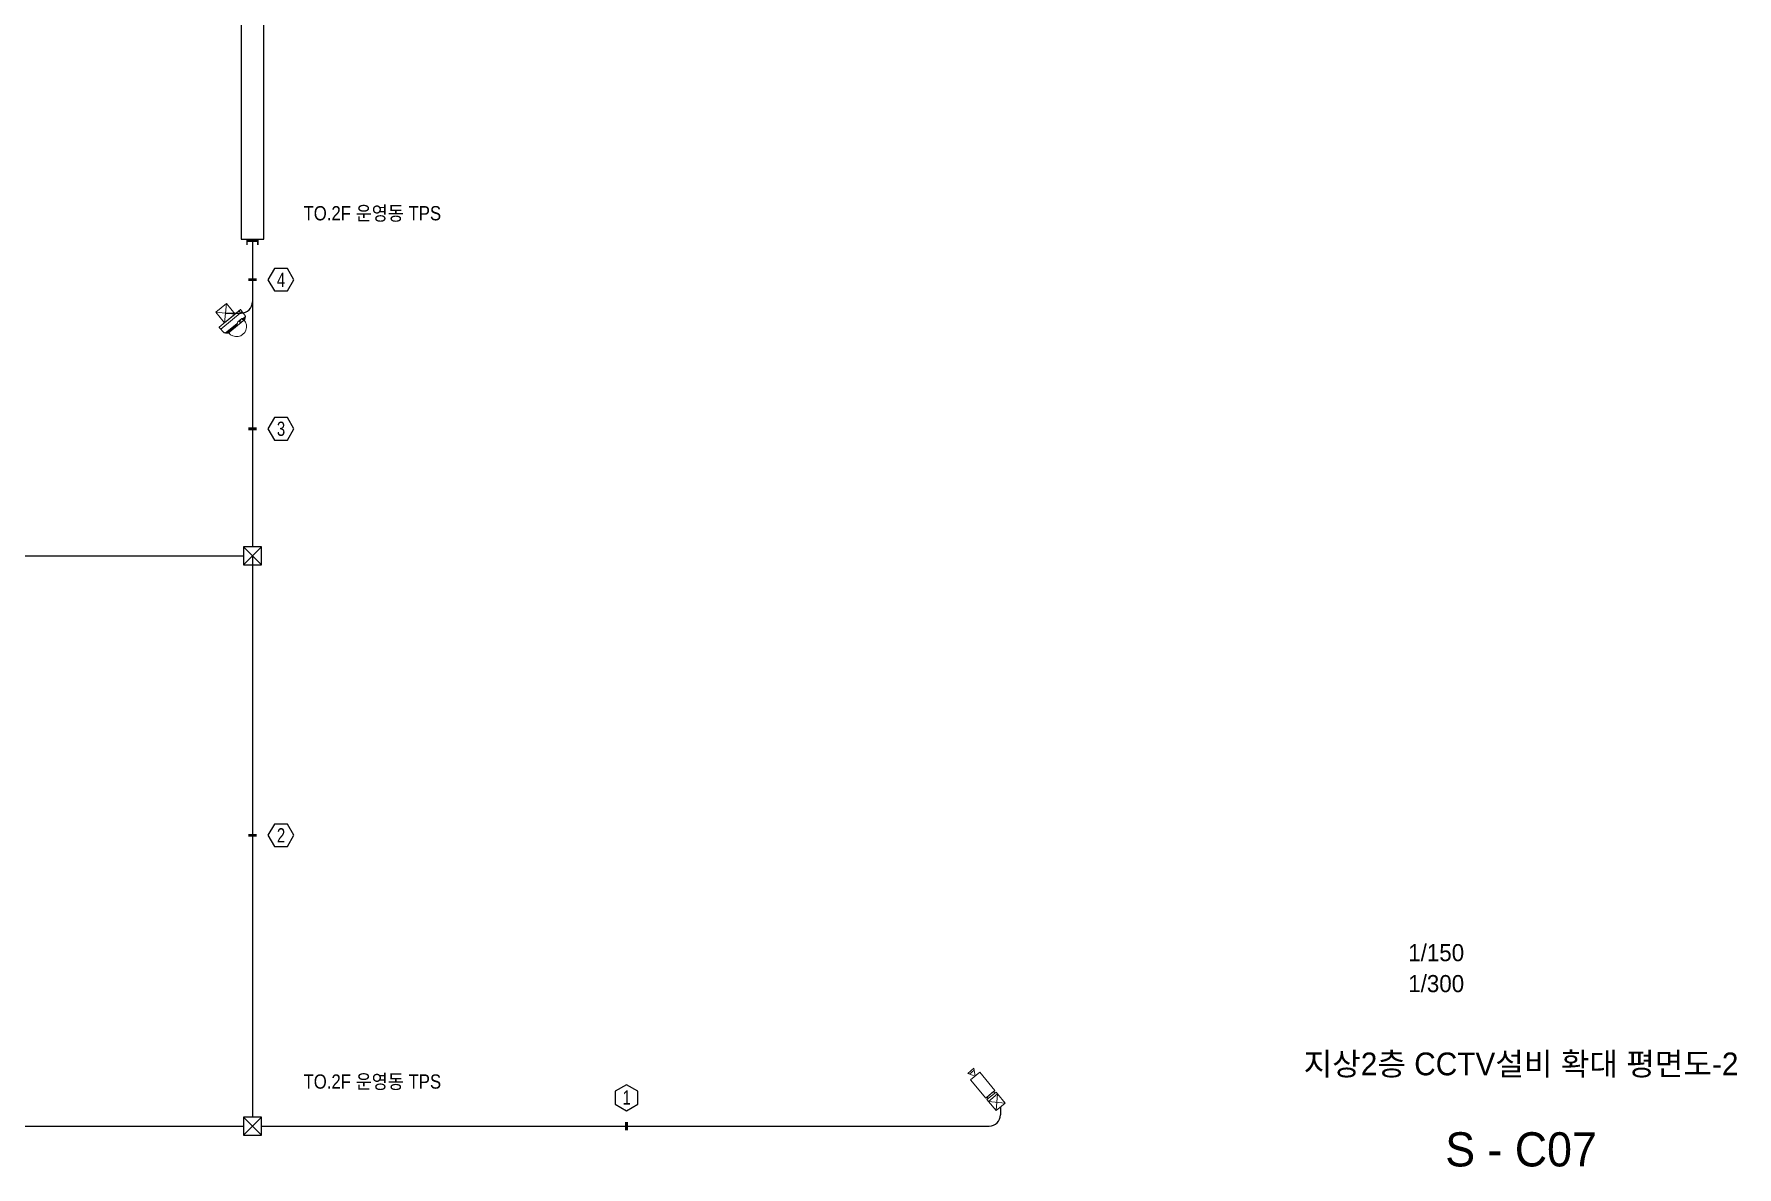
# Model space of a CAD drawing. Header units: millimetres. Extents: x 89860 to 502050, y -351975 to 882300.
# Drawn here: x 455903 to 500763, y -161318 to -131486 of the extents above; entities that cross this region are included whole.
import ezdxf
from ezdxf.enums import TextEntityAlignment as Align

# ---------------------------------------------------------------- set-up
doc = ezdxf.new("R2010")
doc.units = ezdxf.units.MM
doc.header["$LTSCALE"] = 150
doc.set_wipeout_variables(frame=1)
doc.layers.get('0').update_dxf_attribs({"lineweight": 0})
doc.layers.add('-----16 CCTV', color=3, linetype='Continuous', lineweight=0)
for name, color, linetype in [('-----17 CCTV Cable', 4, 'Continuous'), ('-----20 General Symbol', 3, 'Continuous'), ('-----27 Communication Cable Tray', 2, 'Continuous'), ('-----29 Indicator', 1, 'Continuous'), ('-----30 Text', 2, 'Continuous'), ('-----41 Drawing Title', 2, 'Continuous'), ('-----42 Drawing Number', 2, 'Continuous'), ('-----43 Drawing Scale', 3, 'Continuous')]:
    doc.layers.add(name, color=color, linetype=linetype)
doc.styles.add('ELEC', font='')
doc.styles.get('ELEC').set_extended_font_data('Dotum')

# ---------------------------------------------------------------- blocks, each defined once
blk = doc.blocks.new('cctv')
at = {"color": 3}
for p, q in [((571.4, 115.7), (569.7, 148.2)), ((570.2, 148.7), (678.9, 148.7)), ((570.2, 139.2), (679, 139.2)), ((576.7, 148.7), (577.1, 148.2)), ((577.1, 148.2), (577.1, 145)), ((578.8, 148.2), (578.8, 144.7)), ((579.4, 148.7), (578.9, 148.3)), ((677.9, 119), (679.4, 148.2)), ((571.9, 114.9), (577.5, 111.3)), ((572.4, 115), (583.7, 115)), ((577.5, 111.2), (584.3, 111.2)), ((577.6, 111.2), (579.4, 110.4)), ((579.4, 110.4), (586.2, 110.4)), ((579.5, 110.4), (582, 107.9)), ((582.3, 107.7), (666.6, 107.7)), ((588.2, 118.5), (583.7, 115)), ((583.7, 115), (584.8, 112.9)), ((588.2, 118.5), (588.5, 114)), ((588.2, 118.5), (609.4, 118.5)), ((609.4, 118.5), (616.4, 115)), ((616.4, 115), (673.6, 115)), ((623.7, 111.2), (664.8, 111.2)), ((625.2, 110.4), (662.4, 110.4)), ((677.8, 118.6), (667, 107.9)), ((673.5, 114.3), (667, 107.9)), ((673.6, 115), (667.9, 112)), ((676.2, 118.6), (673.5, 114.4)), ((677.8, 118.6), (674.7, 115.6)), ((676.2, 118.6), (677.4, 118.6))]:
    blk.add_line(p, q, dxfattribs=at)
for centre, radius, start, end in [((570.2, 148.2), 0.5, 90, 183), ((577, 148.2), 0.1, 0, 40.57536), ((577.6, 145), 0.5, 180, 194.56231), ((582.2, 146.2), 5.21, 194.56231, 215.7363), ((578, 143.2), 0.1, 215.7363, 323.51772), ((574.7, 145.6), 4.23, 323.51772, 345.92431), ((578.9, 148.2), 0.1, 131.7099, 180), ((578.3, 144.7), 0.5, 345.92431, 0), ((678.9, 148.2), 0.5, 357, 90), ((572.4, 116), 1, 183, 270), ((572.4, 115.7), 1, 183, 237), ((577.7, 111.7), 0.5, 237, 248.54275), ((582.3, 108.2), 0.5, 225, 270), ((584.3, 111.7), 0.5, 270, 327.71561), ((583.5, 112.2), 1.45, 327.71561, 27.55723), ((624.6, 107.4), 39.7, 179.60346, 0.39654), ((585.5, 113.2), 2.92, 283.53833, 356.27897), ((582.3, 114), 6.28, 351.19021, 0.11217), ((592.8, 96.2), 27.8, 42.42581, 53.34707), ((625.2, 128.1), 17.7, 227.79873, 269.94754), ((625.5, 123.9), 12.8, 224.15015, 261.84985), ((662.4, 120.4), 10, 270, 300.5966), ((664.8, 118.2), 7, 270, 297), ((666.6, 108.2), 0.5, 270, 315), ((673.1, 114.7), 0.5, 315, 327.14354), ((673.6, 115.5), 0.5, 269.97812, 327.14354), ((677.4, 119.1), 0.5, 270.03143, 357), ((677.4, 119), 0.5, 315, 357)]:
    blk.add_arc(centre, radius, start, end, dxfattribs=at)
blk.add_ellipse((600.2, 114.5), major_axis=(-3.19, 3.62), ratio=0.586672, start_param=5.886521, end_param=12.007448, dxfattribs=at)
blk = doc.blocks.new('DomeCamera(운영동)')
at = {"layer": '-----16 CCTV', "linetype": 'Continuous'}
for p, q in [((-180, 180), (180, -180)), ((180, 180), (-180, -180)), ((-180, 180), (180, -180)), ((180, 180), (-180, -180))]:
    blk.add_line(p, q, dxfattribs=at)
blk.add_lwpolyline([(180, 180), (-180, 180), (-180, -180), (180, -180)], close=True, dxfattribs=at)
blk.add_lwpolyline([(180, 180), (-180, 180), (-180, -180), (180, -180)], close=True, dxfattribs=at)
at = {"layer": '-----16 CCTV', "xscale": 6.692737491887292, "yscale": 6.692737491887292, "zscale": 6.692737491887292}
blk.add_blockref('cctv', (-4180, -1175), dxfattribs=at)
blk = doc.blocks.new('Bullet Camera')
at = {"layer": '-----16 CCTV'}
blk.add_line((78, 1030), (-78, 1030), dxfattribs=at)
at = {"layer": '-----16 CCTV', "linetype": 'Continuous'}
for p, q in [((156, 156), (-156, -156)), ((156, -156), (-156, 156))]:
    blk.add_line(p, q, dxfattribs=at)
at = {"layer": '-----16 CCTV'}
for points in [[(0, 895), (104, 1075), (-104, 1075)], [(156, 895), (156, 271), (-156, 271), (-156, 895)], [(156, 156), (156, 218), (-156, 218), (-156, 156)], [(156, -156), (156, 156), (-156, 156), (-156, -156)], [(114, 218), (114, 271), (-114, 271), (-114, 218)]]:
    blk.add_lwpolyline(points, close=True, dxfattribs=at)
blk = doc.blocks.new('BOX(CCTV)')
blk.add_wipeout([(-200, 200), (-200, -200), (200, -200), (200, 200)])
at = {"layer": '-----20 General Symbol'}
for p, q in [((200, 200), (-200, -200)), ((-200, 200), (200, -200))]:
    blk.add_line(p, q, dxfattribs=at)
blk.add_lwpolyline([(-200, 200), (200, 200), (200, -200), (-200, -200)], close=True, dxfattribs=at)
blk = doc.blocks.new('O08')
blk.add_hatch(color=256).paths.add_polyline_path([(120, 51), (-120, 51), (-120, 0), (120, 0)])
blk.add_lwpolyline([(120, 127.5), (120, 0), (-120, 0), (-120, 127.5), (-120, 51), (120, 51)])

msp = doc.modelspace()

# ---------------------------------------------------------------- linework, layer by layer
at = {"layer": '-----17 CCTV Cable'}
for p, q in [((461657, -136884), (461657, -138535)), ((461657, -138535), (461657, -145225)), ((460946, -138835), (461357, -138835)), ((446571, -145225), (461725, -145225)), ((481364, -159735), (481364, -159945)), ((446336, -160245), (461357, -160245)), ((461357, -160245), (481064, -160245))]:
    msp.add_line(p, q, dxfattribs=at)
for centre in [(461357, -138535, 0), (481064, -159945)]:
    msp.add_arc(centre, 300, 270, 0, dxfattribs=at)
at = {"layer": '-----27 Communication Cable Tray', "elevation": 0}
msp.add_lwpolyline([(461357, -111538), (461357, -136884), (461957, -136884), (461957, -111538)], close=True, dxfattribs=at)
at = {"layer": '-----29 Indicator', "elevation": 0}
for points in [[(462578, -137658), (462234, -137658), (462062, -137955), (462234, -138252), (462578, -138252), (462749, -137955), (462578, -137658)], [(462578, -141583), (462234, -141583), (462062, -141880), (462234, -142177), (462578, -142177), (462749, -141880), (462578, -141583)]]:
    msp.add_lwpolyline(points, close=True, dxfattribs=at)
for points in [[(461546, -137955, 74.1, 74.1, 0), (461768, -137955, 0, 0, 0), (462062, -137955, 0, 0, 0)], [(461546, -141880, 74.1, 74.1, 0), (461768, -141880, 0, 0, 0), (462062, -141880, 0, 0, 0)]]:
    msp.add_lwpolyline(points, format="xyseb", dxfattribs=at)
at = {"layer": '-----29 Indicator'}
for points in [[(462578, -152288), (462234, -152288), (462062, -152585), (462234, -152882), (462578, -152882), (462749, -152585), (462578, -152288)], [(471213, -159324), (471213, -159668), (471511, -159840), (471808, -159668), (471808, -159324), (471511, -159153), (471213, -159324)]]:
    msp.add_lwpolyline(points, close=True, dxfattribs=at)
for points in [[(461546, -152585, 74.1, 74.1, 0), (461768, -152585, 0, 0, 0), (462062, -152585, 0, 0, 0)], [(471511, -160356, 74.1, 74.1, 0), (471511, -160134, 0, 0, 0), (471511, -159840, 0, 0, 0)]]:
    msp.add_lwpolyline(points, format="xyseb", dxfattribs=at)

# ---------------------------------------------------------------- block references
at = {"layer": '-----16 CCTV', "color": 3, "xscale": -1}
for name, p, rotation in [('DomeCamera(운영동)', (460946, -138835), 39.51384357499652), ('Bullet Camera', (481265, -159615), 39.6183738447418)]:
    msp.add_blockref(name, p, dxfattribs=dict(at, rotation=rotation))
at = {"layer": '-----17 CCTV Cable', "xscale": 1.199999999953434, "yscale": 1.199999999953434, "zscale": 1.199999999953434, "rotation": 180}
msp.add_blockref('O08', (461657, -136884), dxfattribs=at)

# ---------------------------------------------------------------- texts
at = {"layer": '-----30 Text', "style": 'ELEC', "width": 0.9}
for p in [(464814, -136200), (464814, -159065)]:
    msp.add_text('TO.2F 운영동 TPS', height=375, dxfattribs=at).set_placement(p, align=Align.MIDDLE)
at = {"layer": '-----30 Text', "transparency": 33554687, "style": 'ELEC', "width": 0.8}
for s, p in [('4', (462410, -137955, 0)), ('3', (462410, -141880)), ('2', (462410, -152585)), ('1', (471515, -159490))]:
    msp.add_text(s, height=375, dxfattribs=at).set_placement(p, align=Align.MIDDLE_CENTER)
at = {"layer": '-----41 Drawing Title', "style": 'ELEC'}
msp.add_text('지상2층 CCTV설비 확대 평면도-2', height=600, dxfattribs=at).set_placement((495075, -158605), align=Align.MIDDLE_CENTER)
at = {"layer": '-----42 Drawing Number', "style": 'ELEC'}
msp.add_text('S - C07', height=900, dxfattribs=at).set_placement((495075, -160855), align=Align.MIDDLE_CENTER)
at = {"layer": '-----43 Drawing Scale', "style": 'ELEC'}
for s, p in [('1/150', (492840, -155675)), ('1/300', (492840, -156490))]:
    msp.add_text(s, height=450, dxfattribs=at).set_placement(p, align=Align.MIDDLE_CENTER)

# ---------------------------------------------------------------- next in the draw order: block references
at = {"layer": '-----20 General Symbol', "lineweight": 0, "extrusion": (0, 0, -1), "xscale": 1.2, "yscale": 1.2, "zscale": -1.2}
msp.add_blockref('BOX(CCTV)', (-461657, -145225), dxfattribs=at)

# ---------------------------------------------------------------- next in the draw order: linework, layer by layer
at = {"layer": '-----17 CCTV Cable'}
msp.add_line((461657, -145225), (461657, -160245), dxfattribs=at)

# ---------------------------------------------------------------- next in the draw order: block references
at = {"layer": '-----20 General Symbol', "lineweight": 0, "extrusion": (0, 0, -1), "xscale": 1.2, "yscale": 1.2, "zscale": -1.2}
msp.add_blockref('BOX(CCTV)', (-461657, -160245), dxfattribs=at)

doc.saveas('drawing.dxf')
